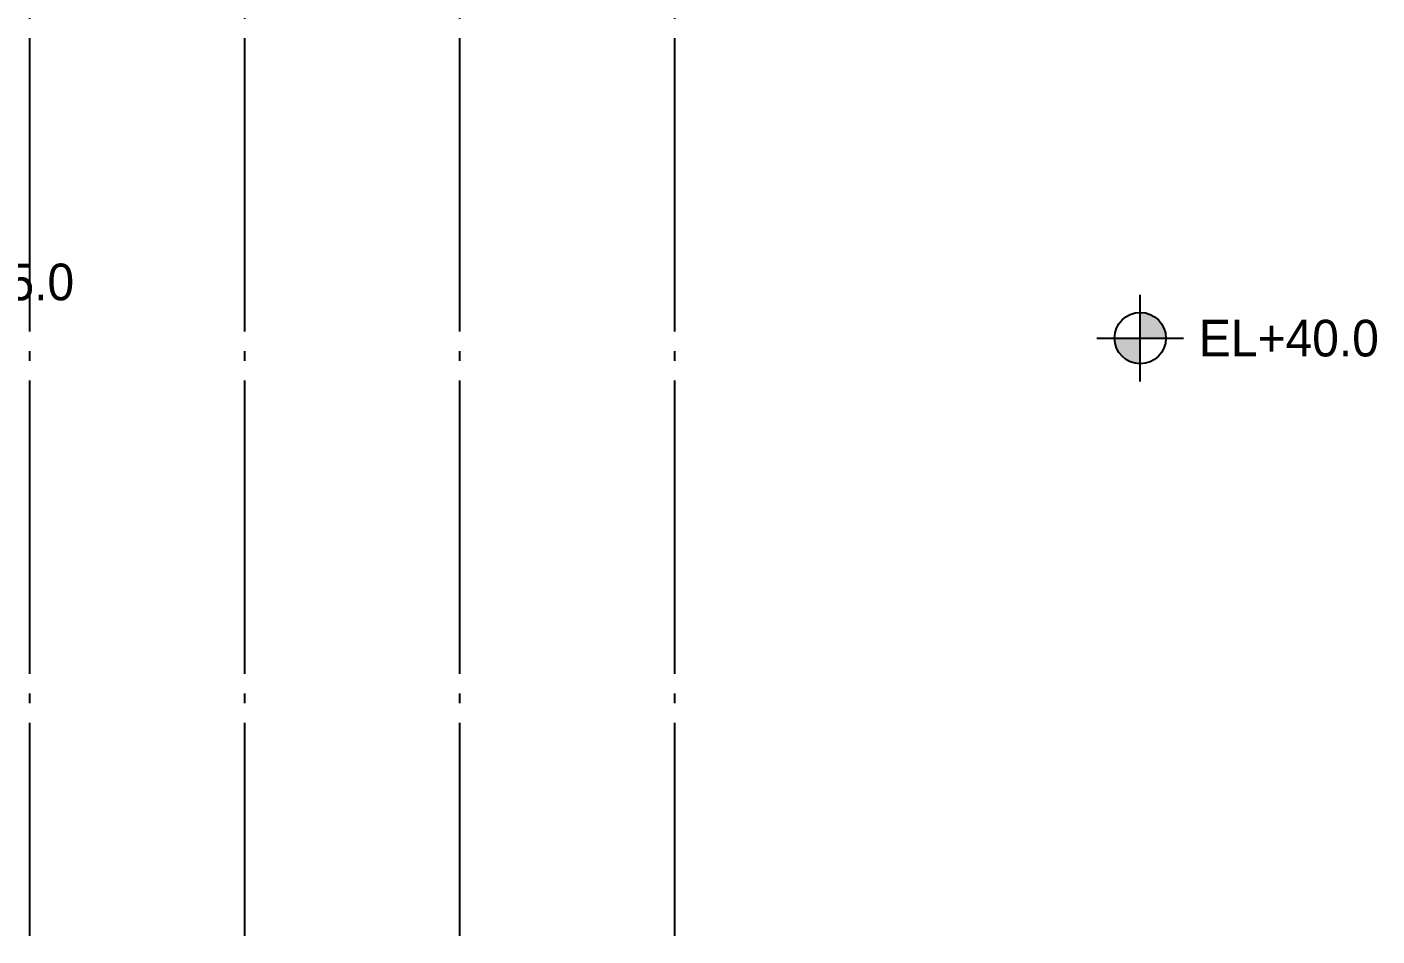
# Model space of a CAD drawing. Header units: millimetres. Extents: x 252222657 to 254795153, y 504225591 to 504550014.
# Drawn here: x 252501580 to 252570630, y 504244114 to 504290597 of the extents above; entities that cross this region are included whole.
import ezdxf
from ezdxf.enums import TextEntityAlignment as Align

# ---------------------------------------------------------------- set-up
doc = ezdxf.new("R2010")
doc.units = ezdxf.units.MM
doc.linetypes.add('CEN', pattern=[35, 30, -2, 1, -2])
for name, color, linetype in [('4A.TEC CEN', 1, 'CEN'), ('4A.TEC TEXT 1', 3, 'Continuous'), ('4A.TEC TEXT 2', 3, 'Continuous'), ('4A.TEC 심볼', 7, 'Continuous')]:
    doc.layers.add(name, color=color, linetype=linetype)
doc.styles.add('SAMOO', font='')
doc.styles.get('SAMOO').set_extended_font_data('Dotum')

# ---------------------------------------------------------------- blocks, each defined once
blk = doc.blocks.new('FL-LEVEL1')
at = {"layer": '4A.TEC 심볼', "linetype": 'ByBlock'}
h = blk.add_hatch(color=256, dxfattribs=at)
h.paths.add_polyline_path([(295, 175), (295, 0), (470, 0, 0.414214)])
h.paths.add_polyline_path([(295, 0), (120, 0, 0.414214), (295, -175)])
for p, q in [((295, -295), (295, 295)), ((0, 0), (590, 0))]:
    blk.add_line(p, q, dxfattribs=at)
blk.add_circle((295, 0), 175, dxfattribs=at)
at = {"layer": '4A.TEC TEXT 2', "color": 3, "linetype": 'ByBlock', "style": 'SAMOO'}
blk.add_attdef('FL', text='', height=250, dxfattribs=at).set_placement((695, 0), align=Align.MIDDLE_LEFT)

msp = doc.modelspace()

# ---------------------------------------------------------------- linework, layer by layer
at = {"layer": '4A.TEC CEN', "color": 250, "ltscale": 500, "elevation": -6666.22}
for points in [[(252501702.12, 504517518.37), (252501702.12, 504244114.16)], [(252512702.12, 504517518.37), (252512702.12, 504244114.16)], [(252523702.12, 504517518.37), (252523702.12, 504244114.16)], [(252534702.12, 504517518.37), (252534702.12, 504244114.16)]]:
    msp.add_lwpolyline(points, dxfattribs=at)

# ---------------------------------------------------------------- block references
at = {"layer": '4A.TEC 심볼', "color": 3, "linetype": 'ByBlock'}
ref = msp.add_blockref('FL-LEVEL1', (252489572.09, 504277561.16, 38333.33), dxfattribs=dict(at, xscale=7.500000000000486, yscale=7.500000000000486, zscale=7.500000000000486))
ref.add_attrib('FL', 'EL+35.0', dxfattribs={"layer": '4A.TEC TEXT 1', "color": 3, "linetype": 'ByBlock', "height": 1875, "style": 'SAMOO'}).set_placement((252494784.59, 504277561.16, 38333.33), align=Align.MIDDLE_LEFT)
ref = msp.add_blockref('FL-LEVEL1', (252556306.53, 504274687.17, 43333.33), dxfattribs=dict(at, xscale=7.500000000000486, yscale=7.500000000000486, zscale=7.500000000000486))
ref.add_attrib('FL', 'EL+40.0', dxfattribs={"layer": '4A.TEC TEXT 1', "color": 3, "linetype": 'ByBlock', "height": 1875, "style": 'SAMOO'}).set_placement((252561519.03, 504274687.17, 43333.33), align=Align.MIDDLE_LEFT)

doc.saveas('drawing.dxf')
